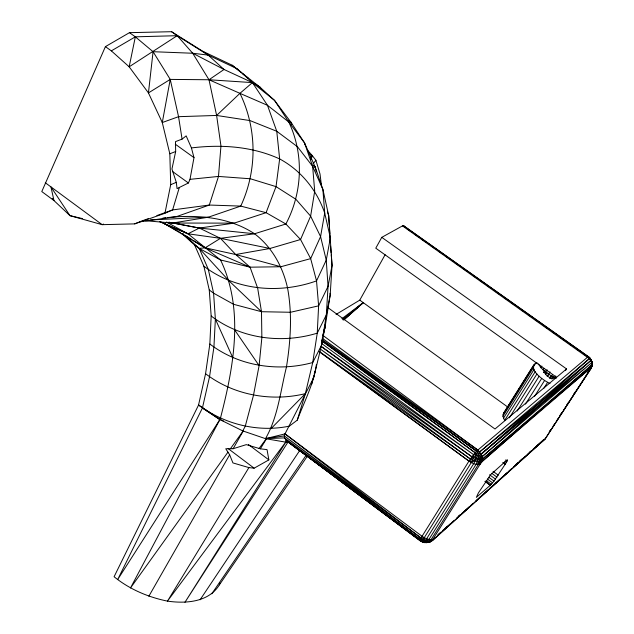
<?xml version="1.0" encoding="UTF-8"?>
<svg xmlns="http://www.w3.org/2000/svg" width="634" height="634" viewBox="0 0 634 634"><rect width="100%" height="100%" fill="white"/><g stroke="black" fill="none" stroke-linecap="round" stroke-linejoin="round"><path stroke-width="0.95" d="M549.971 383.467C544.107 380.915 526.014 368.719 537.022 362.632M535.231 371.675L504.569 420.477L502.928 416.229L503.658 412.98L534.121 364.336M307.498 455.973L219.388 584.841C208.657 602.284 185.802 603.766 167.471 601.127C148.118 597.173 129.487 589.255 114.096 576.742L198.537 405.086L205.567 373.727L209.846 344.016L211.17 316.001L209.26 289.992L203.879 266.193L194.646 245.041L181.998 233.629M184.66 235.222L199.25 248.401L208.332 269.458L213.587 293.17L215.37 319.1L213.927 347.052L209.545 376.699L202.42 408.003L117.678 579.555L219.99 419.375L223.493 421M198.593 404.912C224.071 424.241 257.903 432.673 289.342 426.143L297.275 420.128L305.358 393.651L312.728 362.537L317.246 333.167L318.617 305.85L316.532 280.902L310.66 258.624L300.556 239.525L285.871 224L266.082 212.683L240.746 206.098L209.315 205.044L172.614 209.925L164.943 213.262L134.717 223.881L102.153 224.666L69.986 215.655L53.969 200.566L41.789 191.563L105.41 46.631L129.463 32.667L171.552 31.7L202.769 51.283L232.092 65.183L260.035 87.238L274.538 100.402L290.935 122.243L304.534 142.888L315.225 167.162L322.896 189.439L328.681 215.584L332.05 265.408L330.171 295.175L325.091 326.851L321.462 345.435L313.703 377.65L285.015 433.886L284.341 435.899L284.492 437.88L286.885 441.026L420.128 540.731C423.884 543.362 429.17 543.322 432.697 540.295L545.177 438.91L591.046 368.441C593.305 364.59 592.101 359.335 588.487 356.712L403.787 225.839L402.487 225.894L381.787 237.346L375.78 248.179L556.573 377.278M384.236 513.5L286.845 441.066L286.211 442.231L265.48 438.665L242.759 430.898L219.776 419.51L220.402 418.337C233.637 367.197 244.494 309.685 220.537 259.964L187.965 233.795L166.354 222.019M475.484 501.439L545.177 438.91L591.966 366.412C592.75 362.719 591.403 358.709 588.209 356.633L403.303 225.609M242.759 430.898L245.239 426.325L253.473 395.315L259.108 365.612L261.866 337.66L261.493 311.714L257.658 288.113L250.058 267.183L235.697 254.519L220.458 238.329L199.338 228.066L169.357 222.288M511.313 469.128L432.697 540.295L427.99 542.49L424.4 542.593L285.474 439.742L420.001 540.334L421.539 540.247L423.068 539.486L424.257 537.687L471.276 462.574L472.639 460.292L473.558 454.641L476.586 451.131L588.209 356.633L590.262 358.503L592.116 364.677L591.046 367.284L591.966 366.412M426.571 542.672L430.106 541.927L432.84 539.352L479.962 464.453L481.903 459.563L482.252 456.567L481.301 454.11L477.774 450.005L322.698 335.235M286.211 442.231L287.02 440.654L286.211 442.231L286.845 441.066L420.128 540.731L424.4 542.593L427.99 542.49L431.072 539.645L478.202 464.69L480.31 459.206L481.301 454.11L589.351 358.67L590.262 358.503M590.206 358.559L588.407 357.283L588.487 356.712L591.268 359.898L590.682 360.651L482.252 456.567L482.228 461.592L479.962 464.453C476.023 465.213 472.14 463.264 468.97 461.1L319.164 351.712M167.788 217.549C197.42 214.522 229.056 216.971 254.543 233.764C272.081 247.094 282.859 266.874 287.582 288.145C292.401 314.345 290.626 341.068 286.417 367.213C280.434 391.154 277.993 417.014 265.48 438.665L285.015 433.886L422.014 536.237C425.105 538.401 428.988 540.263 432.84 539.352L432.697 540.295L430.106 541.927L428.56 542.015L430.811 541.468L434.433 538.163M574.245 394.023L591.046 368.441L591.768 361.356L590.682 360.651L588.209 356.633M591.768 361.356L592.116 364.677L591.403 367.316L481.04 462.138L472.639 460.292L470.349 458.992L320.194 348.985L471.91 456.797L475.825 458.231L591.498 362.83L482.252 456.567L473.558 454.641L468.97 461.1L420.976 538.004L420.001 540.334L422.26 541.816L425.002 540.826L426.611 538.781L473.685 463.708L475.143 460.847L476.285 455.537L475.135 452.731L321.375 340.244M129.463 32.667L135.335 36.827L153.071 51.703L170.237 79.401L162.28 122.536L169.825 153.785L170.704 184.676L164.943 213.262M189.994 179.343L193.988 157.636L191.436 147.928L186.15 135.866L182.077 139.115L175.491 141.62L175.666 151.518L171.941 169.001L176.307 182.362L177.06 188.599L188.409 182.98L189.994 179.343L218.484 176.434L250.39 178.772L276.028 186.626L295.919 199.306L310.62 216.139L320.574 236.585L326.248 260.13L328.047 286.37L326.336 314.908L321.462 345.435L312.728 362.537C277.89 372.103 238.764 366.151 209.846 344.016M316.358 364.732C313.584 384.275 304.177 401.853 297.275 420.128M194.646 245.041L199.25 248.401L205.131 247.823L235.697 254.519L269.957 248.48L300.556 239.525L310.62 216.139L314.702 191.246L312.633 166.338L304.534 142.888L288.819 122.053L274.538 100.402L252.427 82.61L237.29 68.837L208.182 55.095L177.211 35.686L135.335 36.827L129.17 66.8L148.443 92.913L162.28 122.536L178.55 116.68L216.614 115.451L250.026 120.587L276.757 131.27L297.449 146.716L312.633 166.338L322.896 189.439L324.711 213.048L330.362 237.908L326.248 260.13L316.532 280.902C279.301 294.152 235.785 290.546 203.879 266.193M323.039 335.457L325.091 326.851L324.933 324.957M311.619 384.426L313.759 375.954M314.234 374.068L314.947 371.239M323.11 334.348L325.091 326.851L324.402 328.602M219.388 584.841L219.887 582.963M179.271 187.672L172.614 209.925L156.875 215.576M323.657 331.416L325.091 326.851M507.081 461.061L507.335 459.737L490.803 474.533L478.424 492.872L476.348 497.373L490.391 485.2L494.044 481.111L506.4 462.392L507.081 461.061L505.575 459.959M311.017 159.197L312.332 155.647L308.013 150.789M544.265 370.391L543.829 371.437C545.644 375.368 550.201 379.409 554.79 377.912M310.937 159.007L312.332 155.647L310.628 154.656M431.358 541.111L429.337 541.674L423.567 541.642L425.786 542.387L428.941 539.423L476.047 464.405L478.274 458.739L478.638 453.524L479.779 451.852L589.351 358.67L402.487 225.894M336.052 314.432L359.771 300.136L385.123 254.717M148.855 596.237L229.651 454.792L225.752 448.761L233.114 448.729L246.293 444.64L260.352 448.824L267.033 449.617L268.864 459.896L254.131 468.185L248.9 467.599L232.924 462.915L229.651 454.792M233.114 448.729L243.147 431.168M544.083 372.562L545.082 370.858M547.419 376.438L548.901 373.901M550.066 378.387L551.58 375.851M248.9 467.599L167.471 601.127L286.766 440.685L184.954 602.3L288.169 441.811M260.352 448.824L266.803 438.245M544.02 372.515L545.058 370.842L543.964 372.499M503 414.454L533.503 365.763M505.908 410.19L508.008 406.838M509.054 405.166L513.255 398.461M514.832 395.949L516.409 393.437M517.978 390.924L519.555 388.412M521.132 385.9L522.701 383.388M524.278 380.868L525.855 378.355M526.902 376.683L528.479 374.171M530.056 371.659L531.625 369.147M533.202 366.634L535.302 363.282M502.928 416.229L533.471 367.498M503.444 418.274L534.042 369.495M509.348 417.822L536.935 373.965M556.295 378.133L551.62 376.041L545.66 372.166L540.897 367.672L541.888 366.103M517.201 410.998L539.114 376.239M543.076 369.947L544.067 368.378M525.475 404.12L541.682 378.466M545.66 372.166L547.142 369.82M545.509 374.591L547.094 372.087M534.605 396.242L544.558 380.519M547.205 376.39L550.027 371.881M543.956 388.119L547.625 382.334M551.62 376.041L552.61 374.48M555.749 376.002L554.14 378.546L555.202 376.881M565.52 370.573L566.566 368.94L381.787 237.346M549.306 431.96L550.906 429.472M560.004 415.373L561.074 413.717M566.962 404.595L568.032 402.939M573.921 393.817L574.99 392.161M587.298 373.093L588.368 371.437M551.477 375.796L549.86 378.284L551.469 375.796M549.329 431.976L550.954 429.495M553.125 426.199L554.75 423.726M556.375 421.245L558.538 417.949M560.163 415.468L562.334 412.171M563.412 410.523L566.122 406.394M567.208 404.746L573.168 395.671M200.098 599.78L299.597 450.703M211.804 593.789L306.246 455.109M227.947 452.169L130.485 587.98L219.99 419.375L198.537 405.086M230.411 448.737L243.052 431.128M259.092 448.444L266.716 438.213M533.218 449.276L543.813 439.528M480.659 456.52L482.228 461.592L592.116 364.677M310.708 157.692L312.332 155.647L315.914 160.275L320.012 173.985L321.589 186.658M312.911 164.024L315.914 160.275M310.597 157.478L312.332 155.647M270.987 428.695L305.358 393.651C271.249 401.964 233.605 395.188 205.567 373.727M148.546 218.572L139.298 221.9L176.585 216.598L209.315 205.044L218.484 176.434L220.957 145.947L216.614 115.451L239.945 93.341L252.427 82.61L260.035 87.238L261.2 88.784M476.047 464.405L591.403 367.316M503.658 412.98L504.862 411.862M438.062 534.85L440.971 532.195M443.15 530.214L447.501 526.236M458.39 516.306L459.84 514.982M513.5 467.147L531.03 451.265M438.118 534.882L441.05 532.251L438.134 534.906M450.552 523.684L442.508 530.927L453.508 521.124M452.018 522.368L453.484 521.045M457.138 517.756L460.062 515.117M461.528 513.802L469.572 506.55M471.038 505.235L472.496 503.919M476.158 500.622L487.855 490.082M490.05 488.109L492.246 486.127M495.17 483.496L506.875 472.956M509.07 470.975L511.258 469.001M514.19 466.362L525.158 456.48M528.082 453.849L531.007 451.21M533.202 449.237L545.177 438.91M344.064 319.813L363.227 302.632L341.932 318.664M478.202 464.69L481.04 462.138M456.44 518.501L460.102 515.22M461.568 513.905L473.281 503.404M515.41 464.904L517.629 462.939M519.84 460.973L522.051 459.008M529.43 452.454L530.904 451.146M533.852 448.531L543.441 440.012M344.008 319.552L363.227 302.632L342.645 319.481M343.168 320.059L363.227 302.632M482.593 459.143L591.76 365.129M566.566 368.94L494.995 429.004L328.103 307.775M468.97 461.1L319.235 351.363L470.349 458.992L476.285 455.537M470.349 458.992L471.276 462.574L478.274 458.739L481.903 459.563M216.614 115.451L208.998 79.757L192.712 53.248L177.211 35.686L129.17 66.8L111.338 50.863L105.41 46.631M425.786 542.387L429.337 541.674L432.84 539.352M252.427 82.61L208.998 79.757L170.237 79.401L148.443 92.913L153.071 51.703L192.712 53.248L208.182 55.095L224.024 69.486L252.427 82.61L267.485 105.315L276.757 131.27L279.649 158.928L276.028 186.626L266.082 212.683L234.144 223.128L199.338 228.066L169.024 222.296M111.338 50.863L135.335 36.827M590.619 360.223L591.268 359.898L592.211 363.076M134.717 223.881L138.529 222.233M103.572 224.064L102.153 224.666L45.299 182.743M170.704 184.676L176.307 182.362M169.825 153.785L175.666 151.518M285.015 433.886L420.976 538.004L421.539 540.247L425.002 540.826L428.941 539.423L429.337 541.674M145.297 220.719L172.567 223.049L208.317 217.2L240.746 206.098C257.364 170.277 257.15 128.908 239.945 93.341L208.998 79.757L224.024 69.486L192.712 53.248M159.982 221.773L187.965 233.795L220.458 238.329L254.543 233.764L285.871 224C302.537 192.625 304.09 154.276 288.819 122.053L267.485 105.315L239.945 93.341M331.249 254.844L332.05 265.408L328.047 286.37L318.617 305.85L290.531 312.269L261.493 311.714L228.961 280.814L199.25 248.401L220.537 259.964L250.058 267.183L280.846 266.748L310.66 258.624L320.574 236.585L324.711 213.048C316.802 190.073 301.126 170.514 279.649 158.928C252.078 146.296 221.218 144.275 191.436 147.928M284.341 435.899L265.48 438.665L284.492 437.88L420.279 539.415L284.341 435.899L420.976 538.004L425.002 540.826L427.157 541.539M162.898 218.072L165.831 217.755M420.976 538.004L424.257 537.687L425.002 540.826M421.539 540.247L422.26 541.816L424.669 542.015M150.258 219.966L208.317 217.2M234.144 223.128L172.567 223.049L167.748 222.28M254.543 233.764L199.338 228.066L187.965 233.795L159.934 221.694M269.957 248.48L220.458 238.329L205.131 247.823L164.436 223.612L180.539 232.662M475.825 458.231L478.274 458.739L479.542 461.806M321.375 340.648L475.135 452.731L481.301 454.11L590.682 360.651L479.779 451.852L476.586 451.131L321.39 340.212M82.372 218.579L69.986 215.655L50.95 186.911L53.969 200.566L52.257 198.466M261.493 311.714L233.597 304.312L213.587 293.17L209.26 289.992M235.697 254.519L280.846 266.748M211.17 316.001C240.999 338.889 281.678 343.993 317.246 333.167L326.336 314.908L330.171 295.175L330.021 293.273M250.058 267.183L205.131 247.823L193.711 240.682M182.235 233.613L183.923 234.564L182.346 233.407M423.147 542.094L420.001 540.334M185.556 235.586L192.078 239.66M202.42 408.003L219.776 419.51L202.476 407.828M255.042 83.728L260.035 87.238M202.769 51.283L208.182 55.095M171.552 31.7L177.211 35.686M406.339 228.248L410.364 231.101M414.39 233.962L419.225 237.385M422.45 239.668L425.668 241.95M430.502 245.382L434.536 248.235M438.562 251.088L440.979 252.8M446.621 256.794L449.839 259.084M454.673 262.508L458.699 265.361M463.533 268.784L467.567 271.637M472.401 275.069L475.619 277.351M479.645 280.204L484.479 283.628M487.704 285.918L490.93 288.201M495.764 291.624L499.79 294.477M503.816 297.33L506.233 299.05M511.876 303.044L515.093 305.326M519.928 308.75L523.961 311.603M527.987 314.464L532.013 317.317M536.047 320.17L539.265 322.452M544.099 325.884L547.324 328.166M552.159 331.59L556.184 334.443M560.21 337.296L565.045 340.727M568.27 343.01L571.488 345.292M576.322 348.716L580.356 351.569M584.382 354.43L586.799 356.142M320.97 346.251L473.558 454.641L321.612 343.477M175.309 144.195L193.988 157.636M477.774 450.005L322.143 338.168L476.586 451.131L478.638 453.524M359.771 300.136L508.523 407.591M322.048 339.586L476.586 451.131M172.496 171.465L188.409 182.98M504.894 461.29L506.4 462.392M503.127 462.44L505.385 464.088M502.952 462.709L505.211 464.357M493.062 471.355L498.3 475.199M320.955 346.275L471.91 456.797M491.746 473.313L496.985 477.148M489.559 474.771L495.542 479.161M488.806 477.275L494.044 481.111M487.372 479.011L492.61 482.854M486.072 480.437L491.318 484.289M485.145 481.349L490.391 485.2M485.026 481.452L490.272 485.303M385.813 514.673L394.522 521.156M398.485 524.096L405.609 529.398M411.149 533.519L416.696 537.64L411.165 533.487L415.92 537.014M292.551 444.791L298.883 449.522M305.208 454.253L310.739 458.39M315.486 461.94L322.603 467.266M328.135 471.403L334.459 476.134M340.791 480.865L346.322 485.002M353.439 490.328L358.186 493.87M362.925 497.421L370.042 502.746M375.582 506.883L381.113 511.02M385.86 514.57L392.977 519.888M398.509 524.033L404.841 528.764M248.346 444.466L268.864 459.896M375.693 506.621L377.27 507.818M388.317 516.155L389.894 517.352M400.934 525.689L403.303 527.48M228.145 448.579L254.131 468.185M232.092 65.183L241.277 72.601M242.806 73.837L244.336 75.074M246.626 76.928L248.156 78.164M288.739 120.254L290.935 122.243L291.719 123.995M475.135 452.731L478.646 456.084L480.31 459.206M313.925 165.839L315.225 167.162L316.287 171.862M313.893 165.751L315.225 167.162L314.187 165.593M313.996 165.68L315.225 167.162M540.897 367.672L538.385 363.932M234.794 330.1L259.108 365.612M473.21 457.645L475.143 460.847M215.37 319.1L232.844 357.845M290.935 122.243L291.68 124.074M327.413 211.899L328.681 215.584L329.276 225.149M170.237 79.401L178.55 116.68L182.077 139.115M403.787 225.839L403.921 226.536M591.815 362.386L592.077 364.883M304.534 142.888L304.692 144.75M330.599 246.198L331.106 252.926M329.395 227.059L329.807 233.756M329.981 236.625L330.338 242.37M553.45 376.604L551.889 379.084L553.434 376.612"/></g></svg>
